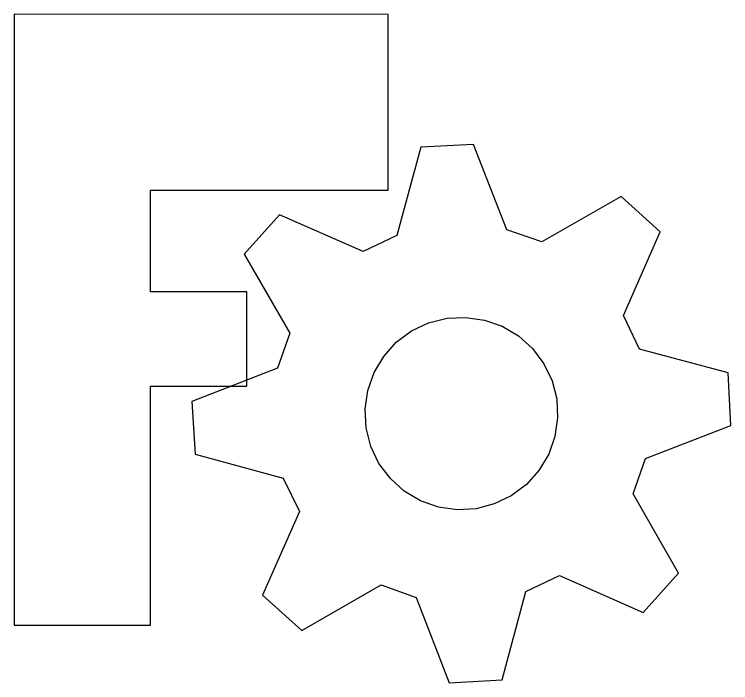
# Model space of a CAD drawing. Extents: x 10 to 830, y 11 to 572.
# Drawn here: x 791.57 to 830.41, y 11.17 to 47.43 of the extents above; entities that cross this region are included whole.
import ezdxf

# ---------------------------------------------------------------- set-up
doc = ezdxf.new("R2010")
doc.units = 0
doc.layers.add('LAYER_1', color=7, linetype='CONTINUOUS')

# ---------------------------------------------------------------- blocks, each defined once
blk = doc.blocks.new('BLOCK_2')
at = {"layer": 'LAYER_1', "color": 28}
blk.add_lwpolyline([(791.57, 47.429), (791.57, 14.289), (798.96, 14.289), (798.96, 27.258), (804.185, 27.258), (804.185, 32.371), (798.96, 32.371), (798.96, 37.89), (811.831, 37.89), (811.831, 47.412), (791.57, 47.43), (791.57, 47.429)], dxfattribs=at)
at = {"layer": 'LAYER_1', "color": 178}
for points in [[(824.465, 37.552), (820.167, 35.086), (818.269, 35.745), (816.458, 40.373), (813.609, 40.223), (812.31, 35.437), (810.491, 34.566), (805.955, 36.55), (804.039, 34.422), (806.506, 30.123), (805.832, 28.231), (801.203, 26.42), (801.368, 23.565), (806.154, 22.266), (807.025, 20.448), (805.026, 15.917), (807.155, 14.001), (811.453, 16.468), (813.361, 15.788), (815.156, 11.165), (818.026, 11.325), (819.31, 16.116), (821.129, 16.987), (825.674, 14.982), (827.59, 17.111), (825.124, 21.409), (825.788, 23.323), (830.411, 25.118), (830.267, 27.982), (825.475, 29.267), (824.604, 31.085), (826.594, 35.636), (824.465, 37.552), (824.465, 37.552)], [(818.027, 30.503), (818.91, 29.991), (819.674, 29.298), (820.286, 28.471), (820.726, 27.551), (820.985, 26.56), (821.028, 25.544), (820.881, 24.528), (820.547, 23.564), (820.014, 22.672), (819.341, 21.917), (818.514, 21.305), (817.595, 20.865), (816.603, 20.606), (815.582, 20.548), (814.566, 20.695), (813.602, 21.029), (812.71, 21.562), (811.96, 22.25), (811.343, 23.062), (810.902, 23.981), (810.649, 24.988), (810.591, 26.01), (810.738, 27.025), (811.073, 27.99), (811.6, 28.866), (812.278, 29.636), (813.105, 30.248), (814.025, 30.689), (815.031, 30.942), (816.047, 30.985), (817.063, 30.838), (818.027, 30.503), (818.027, 30.503)]]:
    blk.add_lwpolyline(points, dxfattribs=at)

msp = doc.modelspace()

# ---------------------------------------------------------------- block references
at = {"layer": 'LAYER_1'}
msp.add_blockref('BLOCK_2', (0, 0), dxfattribs=at)

doc.saveas('drawing.dxf')
